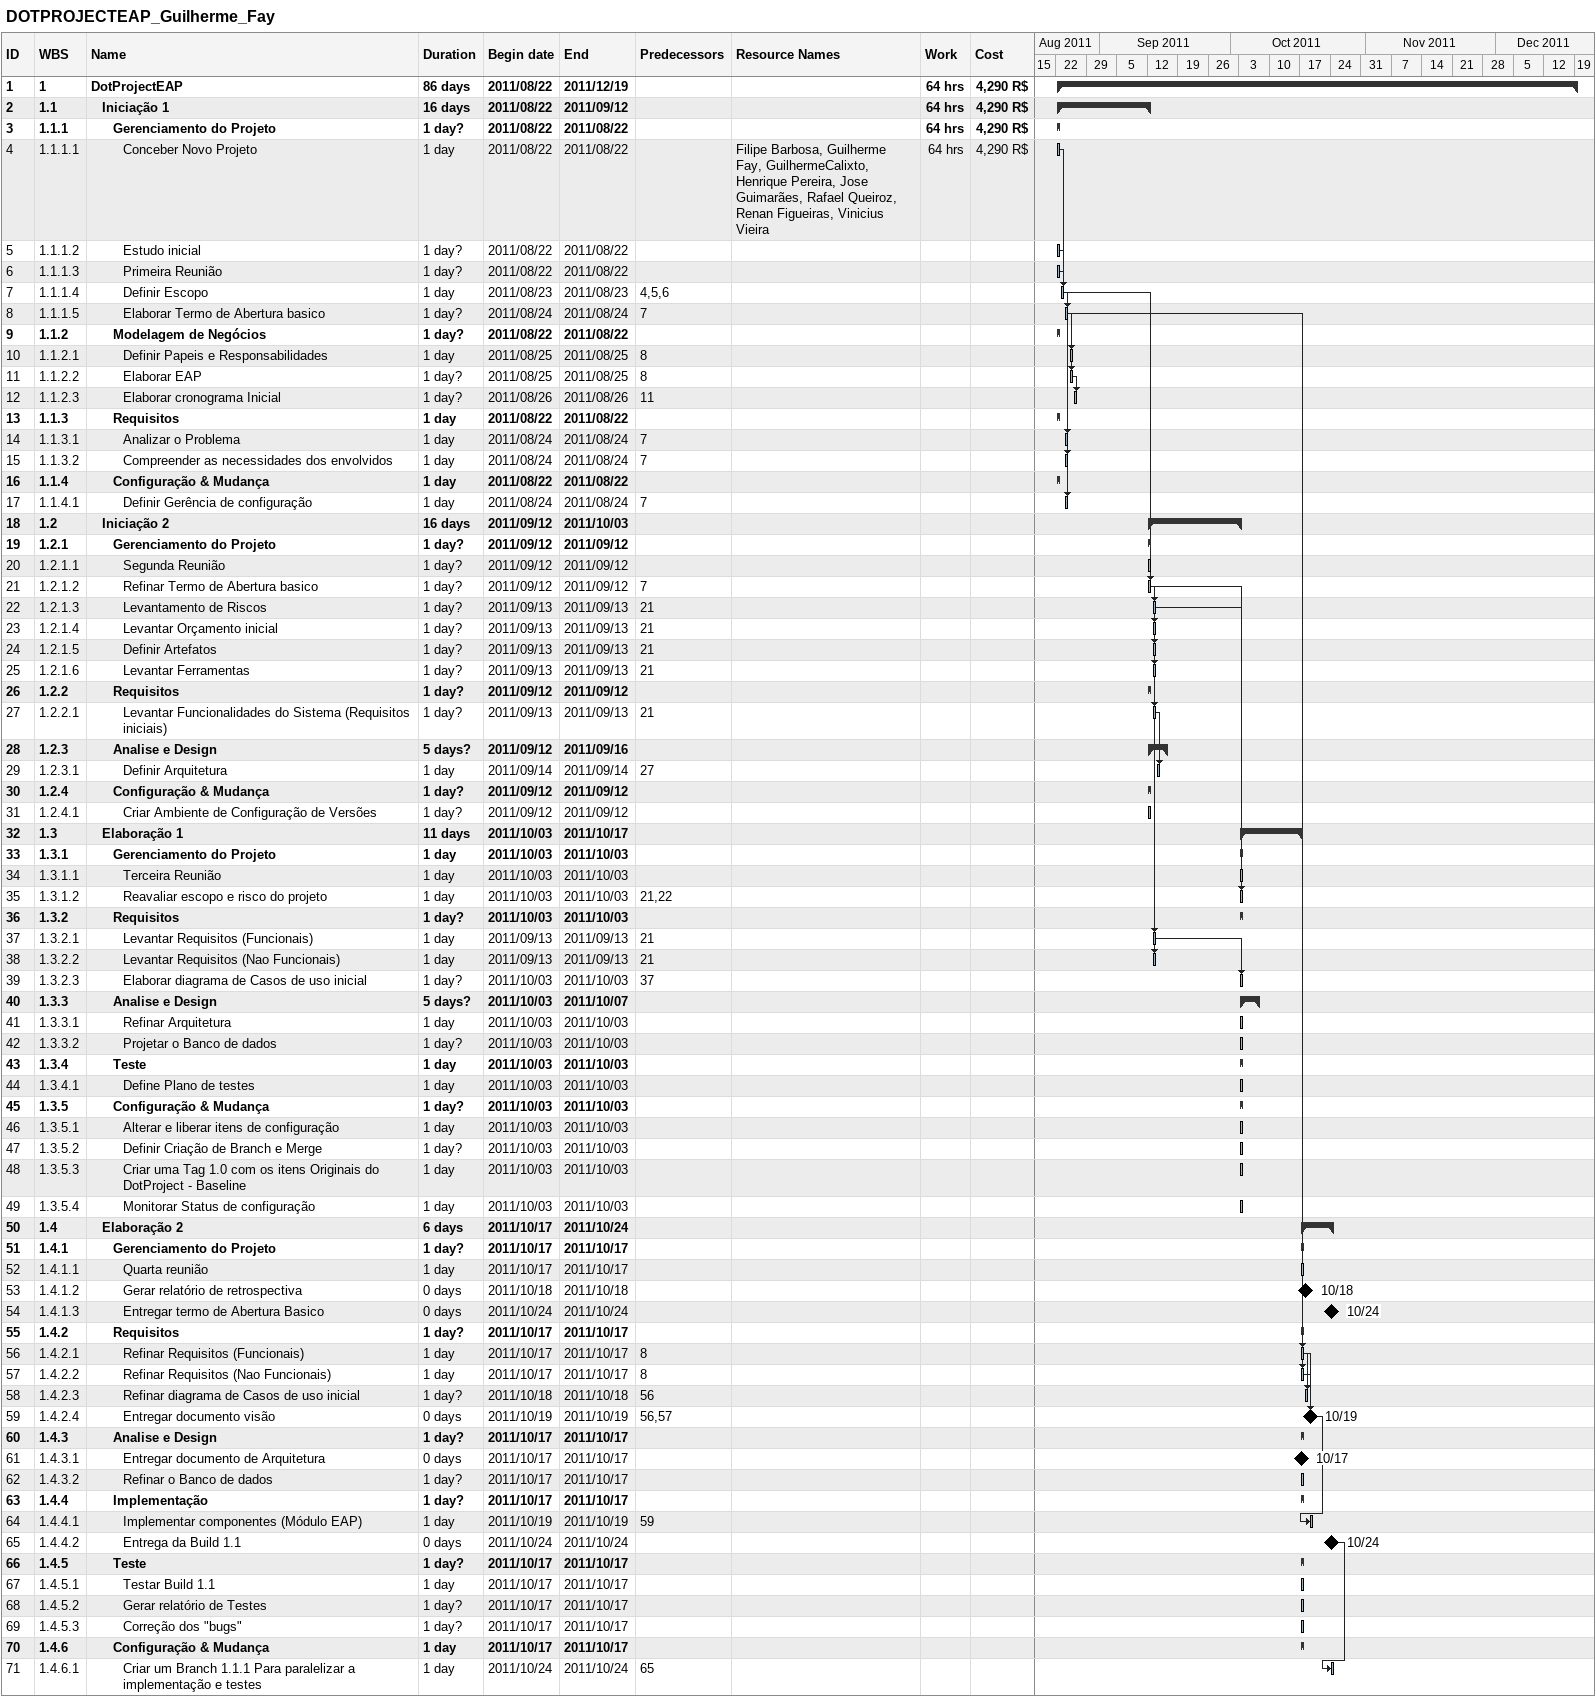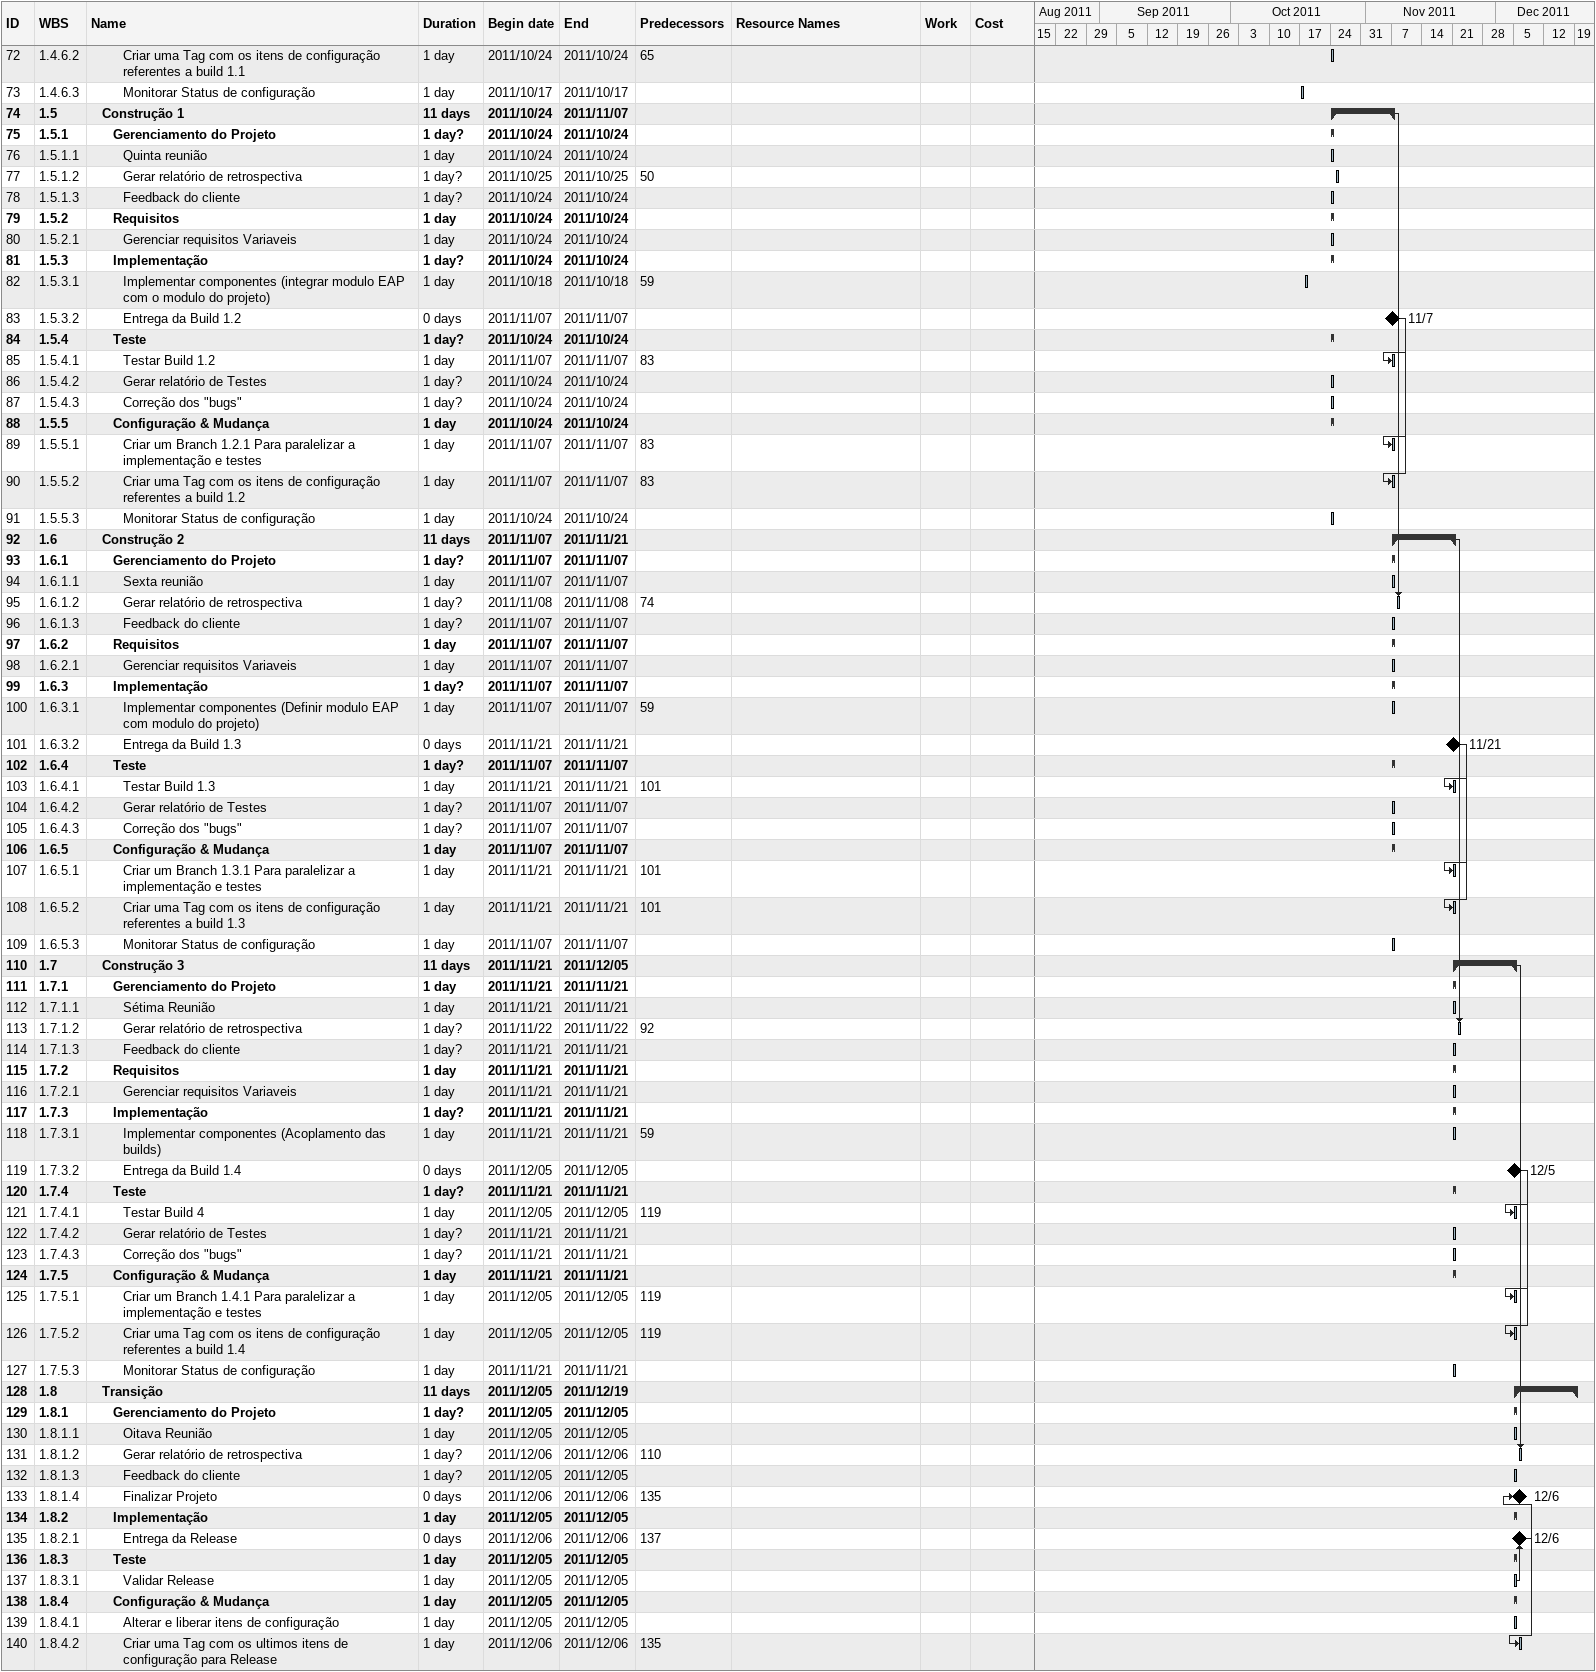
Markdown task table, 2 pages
DOTPROJECTEAP_Guilherme_Fay

| ID | WBS | Task | Duration | Start | Finish | Predecessors | Resources | Work (h) | Cost (R$) |
|---|---|---|---|---|---|---|---|---|---|
| 1 | 1 | **DotProjectEAP** | 86d | 2011-08-22 | 2011-12-19 |  |  | 64 | 4290 |
| 2 | 1.1 | **Iniciação 1** | 16d | 2011-08-22 | 2011-09-12 |  |  | 64 | 4290 |
| 3 | 1.1.1 | **Gerenciamento do Projeto** | 1d? | 2011-08-22 | 2011-08-22 |  |  | 64 | 4290 |
| 4 | 1.1.1.1 | Conceber Novo Projeto | 1d | 2011-08-22 | 2011-08-22 |  | Filipe Barbosa, Guilherme Fay, GuilhermeCalixto, Henrique Pereira, Jose Guimarães, Rafael Queiroz, Renan Figueiras, Vinicius Vieira | 64 | 4290 |
| 5 | 1.1.1.2 | Estudo inicial | 1d? | 2011-08-22 | 2011-08-22 |  |  |  |  |
| 6 | 1.1.1.3 | Primeira Reunião | 1d? | 2011-08-22 | 2011-08-22 |  |  |  |  |
| 7 | 1.1.1.4 | Definir Escopo | 1d | 2011-08-23 | 2011-08-23 | 4, 5, 6 |  |  |  |
| 8 | 1.1.1.5 | Elaborar Termo de Abertura basico | 1d? | 2011-08-24 | 2011-08-24 | 7 |  |  |  |
| 9 | 1.1.2 | **Modelagem de Negócios** | 1d? | 2011-08-22 | 2011-08-22 |  |  |  |  |
| 10 | 1.1.2.1 | Definir Papeis e Responsabilidades | 1d | 2011-08-25 | 2011-08-25 | 8 |  |  |  |
| 11 | 1.1.2.2 | Elaborar EAP | 1d? | 2011-08-25 | 2011-08-25 | 8 |  |  |  |
| 12 | 1.1.2.3 | Elaborar cronograma Inicial | 1d? | 2011-08-26 | 2011-08-26 | 11 |  |  |  |
| 13 | 1.1.3 | **Requisitos** | 1d | 2011-08-22 | 2011-08-22 |  |  |  |  |
| 14 | 1.1.3.1 | Analizar o Problema | 1d | 2011-08-24 | 2011-08-24 | 7 |  |  |  |
| 15 | 1.1.3.2 | Compreender as necessidades dos envolvidos | 1d | 2011-08-24 | 2011-08-24 | 7 |  |  |  |
| 16 | 1.1.4 | **Configuração & Mudança** | 1d | 2011-08-22 | 2011-08-22 |  |  |  |  |
| 17 | 1.1.4.1 | Definir Gerência de configuração | 1d | 2011-08-24 | 2011-08-24 | 7 |  |  |  |
| 18 | 1.2 | **Iniciação 2** | 16d | 2011-09-12 | 2011-10-03 |  |  |  |  |
| 19 | 1.2.1 | **Gerenciamento do Projeto** | 1d? | 2011-09-12 | 2011-09-12 |  |  |  |  |
| 20 | 1.2.1.1 | Segunda Reunião | 1d? | 2011-09-12 | 2011-09-12 |  |  |  |  |
| 21 | 1.2.1.2 | Refinar Termo de Abertura basico | 1d? | 2011-09-12 | 2011-09-12 | 7 |  |  |  |
| 22 | 1.2.1.3 | Levantamento de Riscos | 1d? | 2011-09-13 | 2011-09-13 | 21 |  |  |  |
| 23 | 1.2.1.4 | Levantar Orçamento inicial | 1d? | 2011-09-13 | 2011-09-13 | 21 |  |  |  |
| 24 | 1.2.1.5 | Definir Artefatos | 1d? | 2011-09-13 | 2011-09-13 | 21 |  |  |  |
| 25 | 1.2.1.6 | Levantar Ferramentas | 1d? | 2011-09-13 | 2011-09-13 | 21 |  |  |  |
| 26 | 1.2.2 | **Requisitos** | 1d? | 2011-09-12 | 2011-09-12 |  |  |  |  |
| 27 | 1.2.2.1 | Levantar Funcionalidades do Sistema (Requisitos iniciais) | 1d? | 2011-09-13 | 2011-09-13 | 21 |  |  |  |
| 28 | 1.2.3 | **Analise e Design** | 5d? | 2011-09-12 | 2011-09-16 |  |  |  |  |
| 29 | 1.2.3.1 | Definir Arquitetura | 1d | 2011-09-14 | 2011-09-14 | 27 |  |  |  |
| 30 | 1.2.4 | **Configuração & Mudança** | 1d? | 2011-09-12 | 2011-09-12 |  |  |  |  |
| 31 | 1.2.4.1 | Criar Ambiente de Configuração de Versões | 1d? | 2011-09-12 | 2011-09-12 |  |  |  |  |
| 32 | 1.3 | **Elaboração 1** | 11d | 2011-10-03 | 2011-10-17 |  |  |  |  |
| 33 | 1.3.1 | **Gerenciamento do Projeto** | 1d | 2011-10-03 | 2011-10-03 |  |  |  |  |
| 34 | 1.3.1.1 | Terceira Reunião | 1d | 2011-10-03 | 2011-10-03 |  |  |  |  |
| 35 | 1.3.1.2 | Reavaliar escopo e risco do projeto | 1d | 2011-10-03 | 2011-10-03 | 21, 22 |  |  |  |
| 36 | 1.3.2 | **Requisitos** | 1d? | 2011-10-03 | 2011-10-03 |  |  |  |  |
| 37 | 1.3.2.1 | Levantar Requisitos (Funcionais) | 1d | 2011-09-13 | 2011-09-13 | 21 |  |  |  |
| 38 | 1.3.2.2 | Levantar Requisitos (Nao Funcionais) | 1d | 2011-09-13 | 2011-09-13 | 21 |  |  |  |
| 39 | 1.3.2.3 | Elaborar diagrama de Casos de uso inicial | 1d? | 2011-10-03 | 2011-10-03 | 37 |  |  |  |
| 40 | 1.3.3 | **Analise e Design** | 5d? | 2011-10-03 | 2011-10-07 |  |  |  |  |
| 41 | 1.3.3.1 | Refinar Arquitetura | 1d | 2011-10-03 | 2011-10-03 |  |  |  |  |
| 42 | 1.3.3.2 | Projetar o Banco de dados | 1d? | 2011-10-03 | 2011-10-03 |  |  |  |  |
| 43 | 1.3.4 | **Teste** | 1d | 2011-10-03 | 2011-10-03 |  |  |  |  |
| 44 | 1.3.4.1 | Define Plano de testes | 1d | 2011-10-03 | 2011-10-03 |  |  |  |  |
| 45 | 1.3.5 | **Configuração & Mudança** | 1d? | 2011-10-03 | 2011-10-03 |  |  |  |  |
| 46 | 1.3.5.1 | Alterar e liberar itens de configuração | 1d | 2011-10-03 | 2011-10-03 |  |  |  |  |
| 47 | 1.3.5.2 | Definir Criação de Branch e Merge | 1d? | 2011-10-03 | 2011-10-03 |  |  |  |  |
| 48 | 1.3.5.3 | Criar uma Tag 1.0 com os itens Originais do DotProject - Baseline | 1d | 2011-10-03 | 2011-10-03 |  |  |  |  |
| 49 | 1.3.5.4 | Monitorar Status de configuração | 1d | 2011-10-03 | 2011-10-03 |  |  |  |  |
| 50 | 1.4 | **Elaboração 2** | 6d | 2011-10-17 | 2011-10-24 |  |  |  |  |
| 51 | 1.4.1 | **Gerenciamento do Projeto** | 1d? | 2011-10-17 | 2011-10-17 |  |  |  |  |
| 52 | 1.4.1.1 | Quarta reunião | 1d | 2011-10-17 | 2011-10-17 |  |  |  |  |
| 53 | 1.4.1.2 | Gerar relatório de retrospectiva | 0d | 2011-10-18 | 2011-10-18 |  |  |  |  |
| 54 | 1.4.1.3 | Entregar termo de Abertura Basico | 0d | 2011-10-24 | 2011-10-24 |  |  |  |  |
| 55 | 1.4.2 | **Requisitos** | 1d? | 2011-10-17 | 2011-10-17 |  |  |  |  |
| 56 | 1.4.2.1 | Refinar Requisitos (Funcionais) | 1d | 2011-10-17 | 2011-10-17 | 8 |  |  |  |
| 57 | 1.4.2.2 | Refinar Requisitos (Nao Funcionais) | 1d | 2011-10-17 | 2011-10-17 | 8 |  |  |  |
| 58 | 1.4.2.3 | Refinar diagrama de Casos de uso inicial | 1d? | 2011-10-18 | 2011-10-18 | 56 |  |  |  |
| 59 | 1.4.2.4 | Entregar documento visão | 0d | 2011-10-19 | 2011-10-19 | 56, 57 |  |  |  |
| 60 | 1.4.3 | **Analise e Design** | 1d? | 2011-10-17 | 2011-10-17 |  |  |  |  |
| 61 | 1.4.3.1 | Entregar documento de Arquitetura | 0d | 2011-10-17 | 2011-10-17 |  |  |  |  |
| 62 | 1.4.3.2 | Refinar o Banco de dados | 1d? | 2011-10-17 | 2011-10-17 |  |  |  |  |
| 63 | 1.4.4 | **Implementação** | 1d? | 2011-10-17 | 2011-10-17 |  |  |  |  |
| 64 | 1.4.4.1 | Implementar componentes (Módulo EAP) | 1d | 2011-10-19 | 2011-10-19 | 59 |  |  |  |
| 65 | 1.4.4.2 | Entrega da Build 1.1 | 0d | 2011-10-24 | 2011-10-24 |  |  |  |  |
| 66 | 1.4.5 | **Teste** | 1d? | 2011-10-17 | 2011-10-17 |  |  |  |  |
| 67 | 1.4.5.1 | Testar Build 1.1 | 1d | 2011-10-17 | 2011-10-17 |  |  |  |  |
| 68 | 1.4.5.2 | Gerar relatório de Testes | 1d? | 2011-10-17 | 2011-10-17 |  |  |  |  |
| 69 | 1.4.5.3 | Correção dos "bugs" | 1d? | 2011-10-17 | 2011-10-17 |  |  |  |  |
| 70 | 1.4.6 | **Configuração & Mudança** | 1d | 2011-10-17 | 2011-10-17 |  |  |  |  |
| 71 | 1.4.6.1 | Criar um Branch 1.1.1 Para paralelizar a implementação e testes | 1d | 2011-10-24 | 2011-10-24 | 65 |  |  |  |
| 72 | 1.4.6.2 | Criar uma Tag com os itens de configuração referentes a build 1.1 | 1d | 2011-10-24 | 2011-10-24 | 65 |  |  |  |
| 73 | 1.4.6.3 | Monitorar Status de configuração | 1d | 2011-10-17 | 2011-10-17 |  |  |  |  |
| 74 | 1.5 | **Construção 1** | 11d | 2011-10-24 | 2011-11-07 |  |  |  |  |
| 75 | 1.5.1 | **Gerenciamento do Projeto** | 1d? | 2011-10-24 | 2011-10-24 |  |  |  |  |
| 76 | 1.5.1.1 | Quinta reunião | 1d | 2011-10-24 | 2011-10-24 |  |  |  |  |
| 77 | 1.5.1.2 | Gerar relatório de retrospectiva | 1d? | 2011-10-25 | 2011-10-25 | 50 |  |  |  |
| 78 | 1.5.1.3 | Feedback do cliente | 1d? | 2011-10-24 | 2011-10-24 |  |  |  |  |
| 79 | 1.5.2 | **Requisitos** | 1d | 2011-10-24 | 2011-10-24 |  |  |  |  |
| 80 | 1.5.2.1 | Gerenciar requisitos Variaveis | 1d | 2011-10-24 | 2011-10-24 |  |  |  |  |
| 81 | 1.5.3 | **Implementação** | 1d? | 2011-10-24 | 2011-10-24 |  |  |  |  |
| 82 | 1.5.3.1 | Implementar componentes (integrar modulo EAP com o modulo do projeto) | 1d | 2011-10-18 | 2011-10-18 | 59 |  |  |  |
| 83 | 1.5.3.2 | Entrega da Build 1.2 | 0d | 2011-11-07 | 2011-11-07 |  |  |  |  |
| 84 | 1.5.4 | **Teste** | 1d? | 2011-10-24 | 2011-10-24 |  |  |  |  |
| 85 | 1.5.4.1 | Testar Build 1.2 | 1d | 2011-11-07 | 2011-11-07 | 83 |  |  |  |
| 86 | 1.5.4.2 | Gerar relatório de Testes | 1d? | 2011-10-24 | 2011-10-24 |  |  |  |  |
| 87 | 1.5.4.3 | Correção dos "bugs" | 1d? | 2011-10-24 | 2011-10-24 |  |  |  |  |
| 88 | 1.5.5 | **Configuração & Mudança** | 1d | 2011-10-24 | 2011-10-24 |  |  |  |  |
| 89 | 1.5.5.1 | Criar um Branch 1.2.1 Para paralelizar a implementação e testes | 1d | 2011-11-07 | 2011-11-07 | 83 |  |  |  |
| 90 | 1.5.5.2 | Criar uma Tag com os itens de configuração referentes a build 1.2 | 1d | 2011-11-07 | 2011-11-07 | 83 |  |  |  |
| 91 | 1.5.5.3 | Monitorar Status de configuração | 1d | 2011-10-24 | 2011-10-24 |  |  |  |  |
| 92 | 1.6 | **Construção 2** | 11d | 2011-11-07 | 2011-11-21 |  |  |  |  |
| 93 | 1.6.1 | **Gerenciamento do Projeto** | 1d? | 2011-11-07 | 2011-11-07 |  |  |  |  |
| 94 | 1.6.1.1 | Sexta reunião | 1d | 2011-11-07 | 2011-11-07 |  |  |  |  |
| 95 | 1.6.1.2 | Gerar relatório de retrospectiva | 1d? | 2011-11-08 | 2011-11-08 | 74 |  |  |  |
| 96 | 1.6.1.3 | Feedback do cliente | 1d? | 2011-11-07 | 2011-11-07 |  |  |  |  |
| 97 | 1.6.2 | **Requisitos** | 1d | 2011-11-07 | 2011-11-07 |  |  |  |  |
| 98 | 1.6.2.1 | Gerenciar requisitos Variaveis | 1d | 2011-11-07 | 2011-11-07 |  |  |  |  |
| 99 | 1.6.3 | **Implementação** | 1d? | 2011-11-07 | 2011-11-07 |  |  |  |  |
| 100 | 1.6.3.1 | Implementar componentes (Definir modulo EAP com modulo do projeto) | 1d | 2011-11-07 | 2011-11-07 | 59 |  |  |  |
| 101 | 1.6.3.2 | Entrega da Build 1.3 | 0d | 2011-11-21 | 2011-11-21 |  |  |  |  |
| 102 | 1.6.4 | **Teste** | 1d? | 2011-11-07 | 2011-11-07 |  |  |  |  |
| 103 | 1.6.4.1 | Testar Build 1.3 | 1d | 2011-11-21 | 2011-11-21 | 101 |  |  |  |
| 104 | 1.6.4.2 | Gerar relatório de Testes | 1d? | 2011-11-07 | 2011-11-07 |  |  |  |  |
| 105 | 1.6.4.3 | Correção dos "bugs" | 1d? | 2011-11-07 | 2011-11-07 |  |  |  |  |
| 106 | 1.6.5 | **Configuração & Mudança** | 1d | 2011-11-07 | 2011-11-07 |  |  |  |  |
| 107 | 1.6.5.1 | Criar um Branch 1.3.1 Para paralelizar a implementação e testes | 1d | 2011-11-21 | 2011-11-21 | 101 |  |  |  |
| 108 | 1.6.5.2 | Criar uma Tag com os itens de configuração referentes a build 1.3 | 1d | 2011-11-21 | 2011-11-21 | 101 |  |  |  |
| 109 | 1.6.5.3 | Monitorar Status de configuração | 1d | 2011-11-07 | 2011-11-07 |  |  |  |  |
| 110 | 1.7 | **Construção 3** | 11d | 2011-11-21 | 2011-12-05 |  |  |  |  |
| 111 | 1.7.1 | **Gerenciamento do Projeto** | 1d | 2011-11-21 | 2011-11-21 |  |  |  |  |
| 112 | 1.7.1.1 | Sétima Reunião | 1d | 2011-11-21 | 2011-11-21 |  |  |  |  |
| 113 | 1.7.1.2 | Gerar relatório de retrospectiva | 1d? | 2011-11-22 | 2011-11-22 | 92 |  |  |  |
| 114 | 1.7.1.3 | Feedback do cliente | 1d? | 2011-11-21 | 2011-11-21 |  |  |  |  |
| 115 | 1.7.2 | **Requisitos** | 1d | 2011-11-21 | 2011-11-21 |  |  |  |  |
| 116 | 1.7.2.1 | Gerenciar requisitos Variaveis | 1d | 2011-11-21 | 2011-11-21 |  |  |  |  |
| 117 | 1.7.3 | **Implementação** | 1d? | 2011-11-21 | 2011-11-21 |  |  |  |  |
| 118 | 1.7.3.1 | Implementar componentes (Acoplamento das builds) | 1d | 2011-11-21 | 2011-11-21 | 59 |  |  |  |
| 119 | 1.7.3.2 | Entrega da Build 1.4 | 0d | 2011-12-05 | 2011-12-05 |  |  |  |  |
| 120 | 1.7.4 | **Teste** | 1d? | 2011-11-21 | 2011-11-21 |  |  |  |  |
| 121 | 1.7.4.1 | Testar Build 4 | 1d | 2011-12-05 | 2011-12-05 | 119 |  |  |  |
| 122 | 1.7.4.2 | Gerar relatório de Testes | 1d? | 2011-11-21 | 2011-11-21 |  |  |  |  |
| 123 | 1.7.4.3 | Correção dos "bugs" | 1d? | 2011-11-21 | 2011-11-21 |  |  |  |  |
| 124 | 1.7.5 | **Configuração & Mudança** | 1d | 2011-11-21 | 2011-11-21 |  |  |  |  |
| 125 | 1.7.5.1 | Criar um Branch 1.4.1 Para paralelizar a implementação e testes | 1d | 2011-12-05 | 2011-12-05 | 119 |  |  |  |
| 126 | 1.7.5.2 | Criar uma Tag com os itens de configuração referentes a build 1.4 | 1d | 2011-12-05 | 2011-12-05 | 119 |  |  |  |
| 127 | 1.7.5.3 | Monitorar Status de configuração | 1d | 2011-11-21 | 2011-11-21 |  |  |  |  |
| 128 | 1.8 | **Transição** | 11d | 2011-12-05 | 2011-12-19 |  |  |  |  |
| 129 | 1.8.1 | **Gerenciamento do Projeto** | 1d? | 2011-12-05 | 2011-12-05 |  |  |  |  |
| 130 | 1.8.1.1 | Oitava Reunião | 1d | 2011-12-05 | 2011-12-05 |  |  |  |  |
| 131 | 1.8.1.2 | Gerar relatório de retrospectiva | 1d? | 2011-12-06 | 2011-12-06 | 110 |  |  |  |
| 132 | 1.8.1.3 | Feedback do cliente | 1d? | 2011-12-05 | 2011-12-05 |  |  |  |  |
| 133 | 1.8.1.4 | Finalizar Projeto | 0d | 2011-12-06 | 2011-12-06 | 135 |  |  |  |
| 134 | 1.8.2 | **Implementação** | 1d | 2011-12-05 | 2011-12-05 |  |  |  |  |
| 135 | 1.8.2.1 | Entrega da Release | 0d | 2011-12-06 | 2011-12-06 | 137 |  |  |  |
| 136 | 1.8.3 | **Teste** | 1d | 2011-12-05 | 2011-12-05 |  |  |  |  |
| 137 | 1.8.3.1 | Validar Release | 1d | 2011-12-05 | 2011-12-05 |  |  |  |  |
| 138 | 1.8.4 | **Configuração & Mudança** | 1d | 2011-12-05 | 2011-12-05 |  |  |  |  |
| 139 | 1.8.4.1 | Alterar e liberar itens de configuração | 1d | 2011-12-05 | 2011-12-05 |  |  |  |  |
| 140 | 1.8.4.2 | Criar uma Tag com os ultimos itens de configuração para Release | 1d | 2011-12-06 | 2011-12-06 | 135 |  |  |  |
